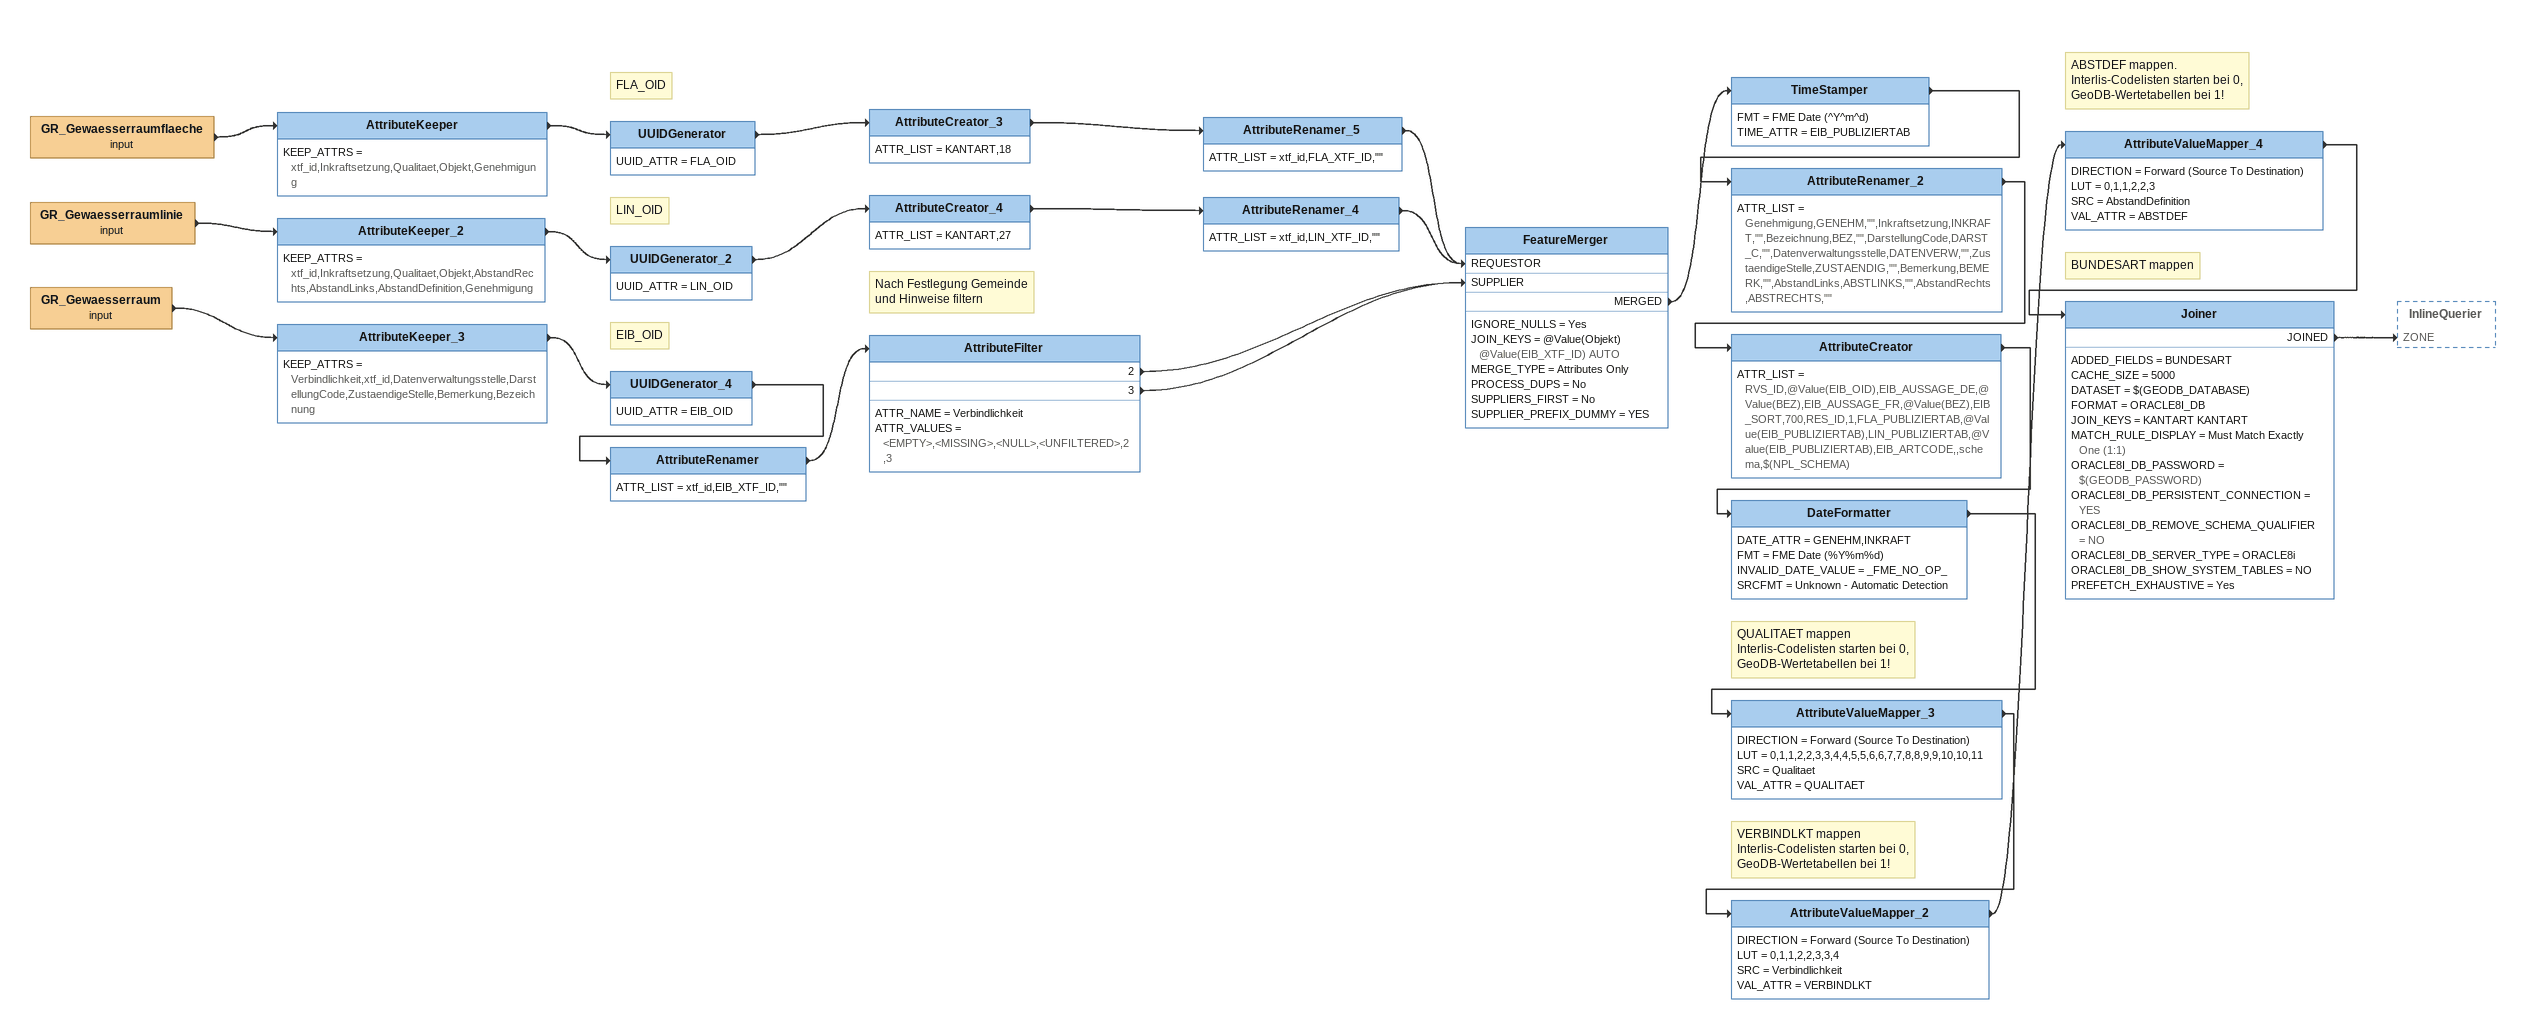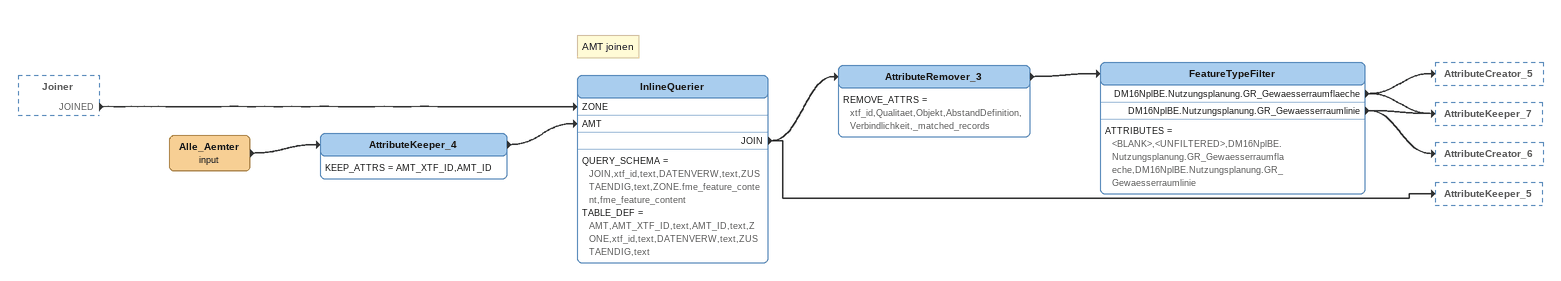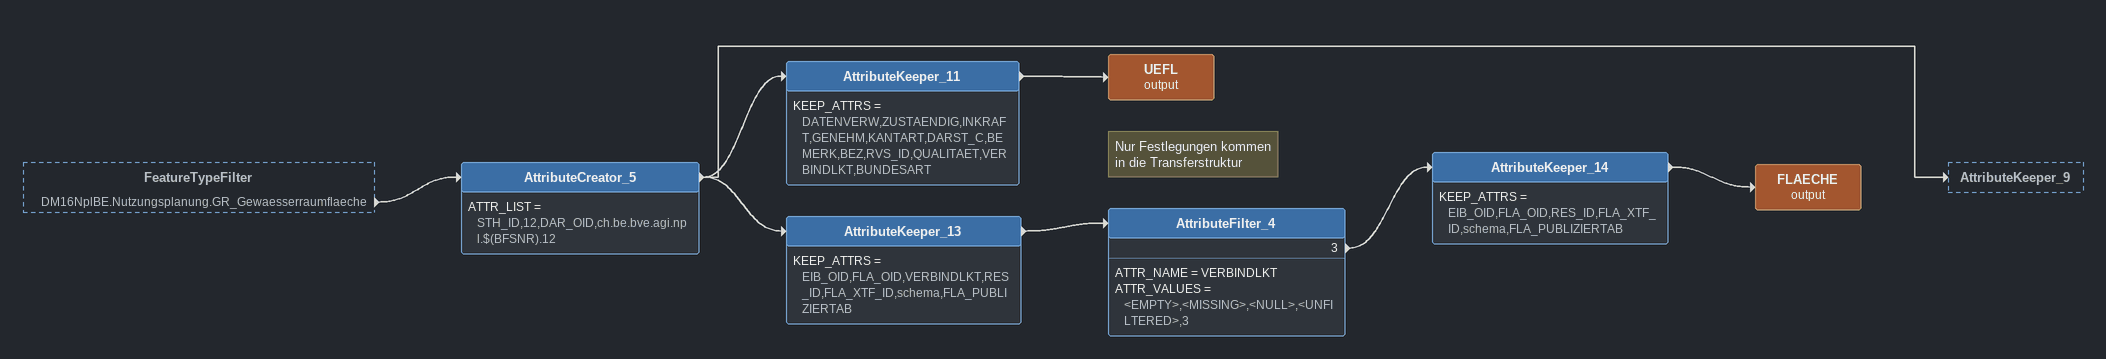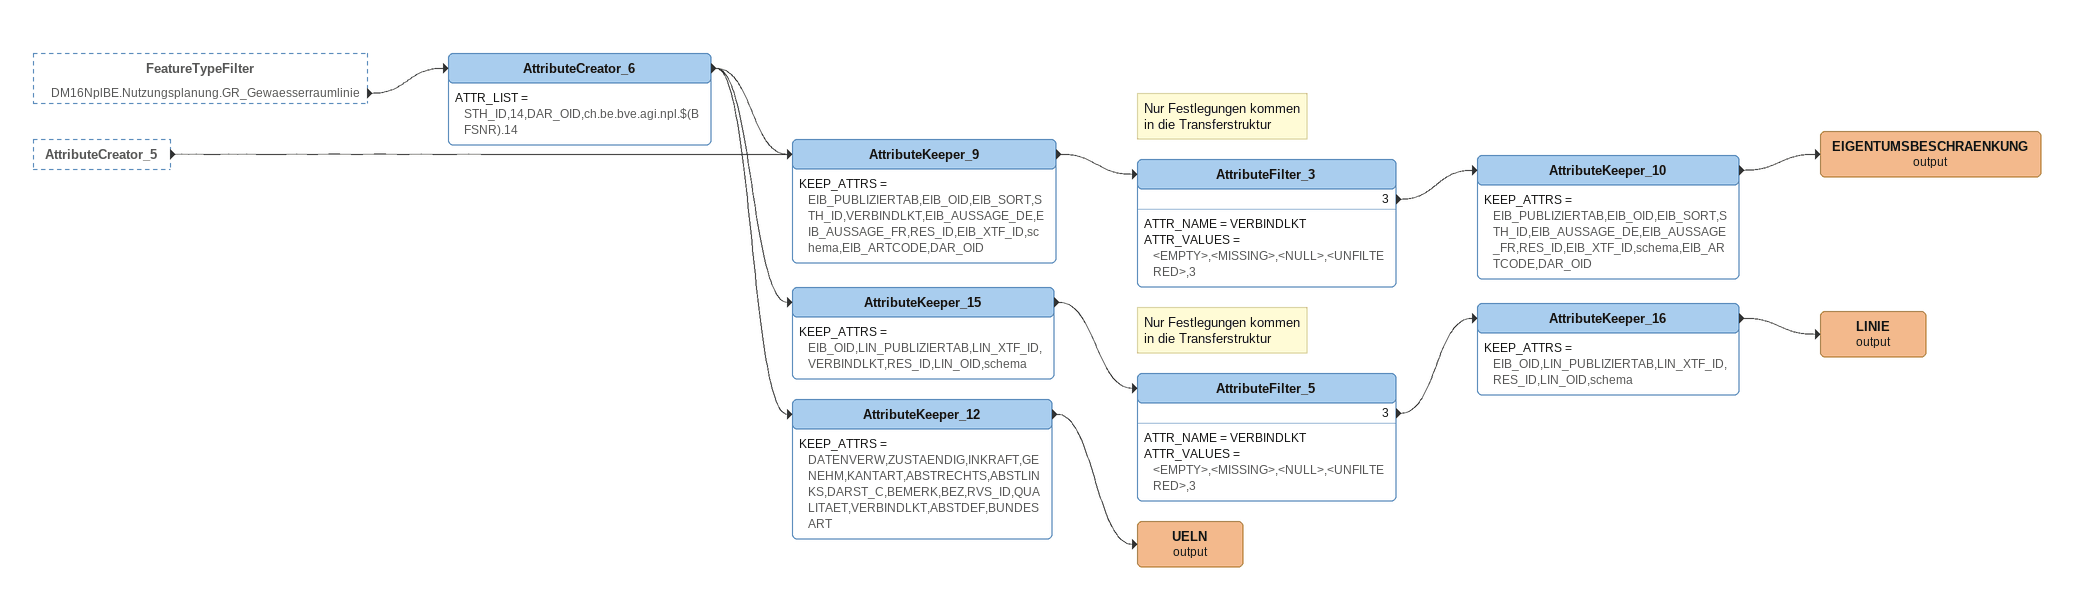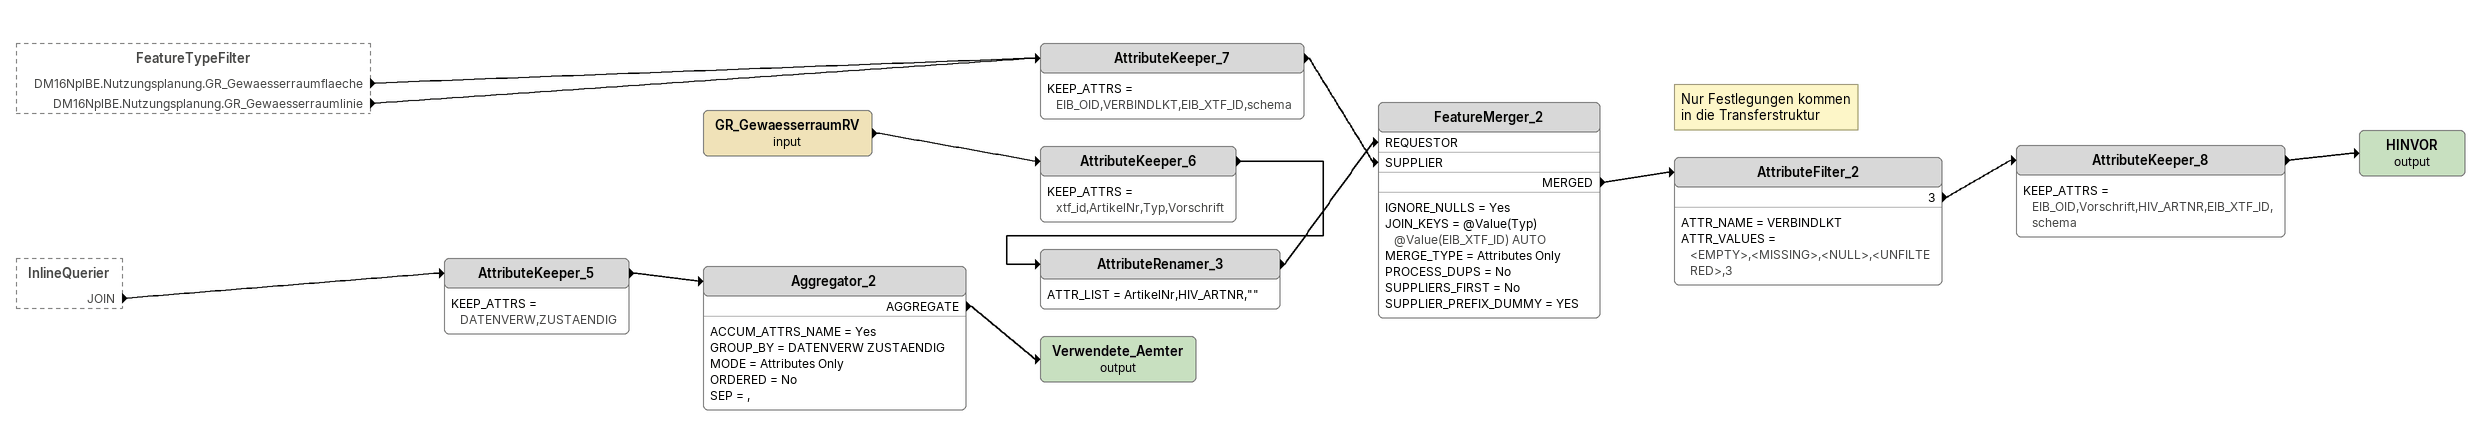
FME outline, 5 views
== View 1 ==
GR_Gewaesserraumflaeche (input)
    -> AttributeKeeper
AttributeKeeper
    KEEP_ATTRS = xtf_id,Inkraftsetzung,Qualitaet,Objekt,Genehmigung
    -> UUIDGenerator
Note: FLA_OID
UUIDGenerator
    UUID_ATTR = FLA_OID
    -> AttributeCreator_3
AttributeCreator_3
    ATTR_LIST = KANTART,18
    -> AttributeRenamer_5
AttributeRenamer_5
    ATTR_LIST = xtf_id,FLA_XTF_ID,""
    -> FeatureMerger [REQUESTOR]
GR_Gewaesserraumlinie (input)
    -> AttributeKeeper_2
AttributeKeeper_2
    KEEP_ATTRS = xtf_id,Inkraftsetzung,Qualitaet,Objekt,AbstandRechts,AbstandLinks,AbstandDefinition,Genehmigung
    -> UUIDGenerator_2
Note: LIN_OID
UUIDGenerator_2
    UUID_ATTR = LIN_OID
    -> AttributeCreator_4
AttributeCreator_4
    ATTR_LIST = KANTART,27
    -> AttributeRenamer_4
AttributeRenamer_4
    ATTR_LIST = xtf_id,LIN_XTF_ID,""
    -> FeatureMerger [REQUESTOR]
GR_Gewaesserraum (input)
    -> AttributeKeeper_3
AttributeKeeper_3
    KEEP_ATTRS = Verbindlichkeit,xtf_id,Datenverwaltungsstelle,DarstellungCode,ZustaendigeStelle,Bemerkung,Bezeichnung
    -> UUIDGenerator_4
Note: EIB_OID
UUIDGenerator_4
    UUID_ATTR = EIB_OID
    -> AttributeRenamer
AttributeRenamer
    ATTR_LIST = xtf_id,EIB_XTF_ID,""
    -> AttributeFilter
Note: Nach Festlegung Gemeinde / und Hinweise filtern
AttributeFilter
    ATTR_NAME = Verbindlichkeit
    ATTR_VALUES = <EMPTY>,<MISSING>,<NULL>,<UNFILTERED>,2,3
    2 -> FeatureMerger [SUPPLIER]
    3 -> FeatureMerger [SUPPLIER]
FeatureMerger
    IGNORE_NULLS = Yes
    JOIN_KEYS = @Value(Objekt) @Value(EIB_XTF_ID) AUTO
    MERGE_TYPE = Attributes Only
    PROCESS_DUPS = No
    SUPPLIERS_FIRST = No
    SUPPLIER_PREFIX_DUMMY = YES
    MERGED -> TimeStamper
TimeStamper
    FMT = FME Date (^Y^m^d)
    TIME_ATTR = EIB_PUBLIZIERTAB
    -> AttributeRenamer_2
AttributeRenamer_2
    ATTR_LIST = Genehmigung,GENEHM,"",Inkraftsetzung,INKRAFT,"",Bezeichnung,BEZ,"",DarstellungCode,DARST_C,"",Datenverwaltungsstelle,DATENVERW,"",ZustaendigeStelle,ZUSTAENDIG,"",Bemerkung,BEMERK,"",AbstandLinks,ABSTLINKS,"",AbstandRechts,ABSTRECHTS,""
    -> AttributeCreator
AttributeCreator
    ATTR_LIST = RVS_ID,@Value(EIB_OID),EIB_AUSSAGE_DE,@Value(BEZ),EIB_AUSSAGE_FR,@Value(BEZ),EIB_SORT,700,RES_ID,1,FLA_PUBLIZIERTAB,@Value(EIB_PUBLIZIERTAB),LIN_PUBLIZIERTAB,@Value(EIB_PUBLIZIERTAB),EIB_ARTCODE,,schema,$(NPL_SCHEMA)
    -> DateFormatter
DateFormatter
    DATE_ATTR = GENEHM,INKRAFT
    FMT = FME Date (%Y%m%d)
    INVALID_DATE_VALUE = _FME_NO_OP_
    SRCFMT = Unknown - Automatic Detection
    -> AttributeValueMapper_3
Note: QUALITAET mappen / Interlis-Codelisten starten bei 0, / GeoDB-Wertetabellen bei 1!
AttributeValueMapper_3
    DIRECTION = Forward (Source To Destination)
    LUT = 0,1,1,2,2,3,3,4,4,5,5,6,6,7,7,8,8,9,9,10,10,11
    SRC = Qualitaet
    VAL_ATTR = QUALITAET
    -> AttributeValueMapper_2
Note: VERBINDLKT mappen / Interlis-Codelisten starten bei 0, / GeoDB-Wertetabellen bei 1!
AttributeValueMapper_2
    DIRECTION = Forward (Source To Destination)
    LUT = 0,1,1,2,2,3,3,4
    SRC = Verbindlichkeit
    VAL_ATTR = VERBINDLKT
    -> AttributeValueMapper_4
Note: ABSTDEF mappen. / Interlis-Codelisten starten bei 0, / GeoDB-Wertetabellen bei 1!
AttributeValueMapper_4
    DIRECTION = Forward (Source To Destination)
    LUT = 0,1,1,2,2,3
    SRC = AbstandDefinition
    VAL_ATTR = ABSTDEF
    -> Joiner
Note: BUNDESART mappen
Joiner
    ADDED_FIELDS = BUNDESART
    CACHE_SIZE = 5000
    DATASET = $(GEODB_DATABASE)
    FORMAT = ORACLE8I_DB
    JOIN_KEYS = KANTART KANTART
    MATCH_RULE_DISPLAY = Must Match Exactly One (1:1)
    ORACLE8I_DB_PASSWORD = $(GEODB_PASSWORD)
    ORACLE8I_DB_PERSISTENT_CONNECTION = YES
    ORACLE8I_DB_REMOVE_SCHEMA_QUALIFIER = NO
    ORACLE8I_DB_SERVER_TYPE = ORACLE8i
    ORACLE8I_DB_SHOW_SYSTEM_TABLES = NO
    PREFETCH_EXHAUSTIVE = Yes
    JOINED -> InlineQuerier [ZONE]

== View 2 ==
Joiner [outside]
    JOINED -> InlineQuerier [ZONE]
Alle_Aemter (input)
    -> AttributeKeeper_4
AttributeKeeper_4
    KEEP_ATTRS = AMT_XTF_ID,AMT_ID
    -> InlineQuerier [AMT]
Note: AMT joinen
InlineQuerier
    QUERY_SCHEMA = JOIN,xtf_id,text,DATENVERW,text,ZUSTAENDIG,text,ZONE.fme_feature_content,fme_feature_content
    TABLE_DEF = AMT,AMT_XTF_ID,text,AMT_ID,text,ZONE,xtf_id,text,DATENVERW,text,ZUSTAENDIG,text
    JOIN -> AttributeKeeper_5
    JOIN -> AttributeRemover_3
AttributeRemover_3
    REMOVE_ATTRS = xtf_id,Qualitaet,Objekt,AbstandDefinition,Verbindlichkeit,_matched_records
    -> FeatureTypeFilter
FeatureTypeFilter
    ATTRIBUTES = <BLANK>,<UNFILTERED>,DM16NplBE.Nutzungsplanung.GR_Gewaesserraumflaeche,DM16NplBE.Nutzungsplanung.GR_Gewaesserraumlinie
    DM16NplBE.Nutzungsplanung.GR_Gewaesserraumflaeche -> AttributeCreator_5
    DM16NplBE.Nutzungsplanung.GR_Gewaesserraumflaeche -> AttributeKeeper_7
    DM16NplBE.Nutzungsplanung.GR_Gewaesserraumlinie -> AttributeCreator_6
    DM16NplBE.Nutzungsplanung.GR_Gewaesserraumlinie -> AttributeKeeper_7

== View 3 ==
FeatureTypeFilter [outside]
    DM16NplBE.Nutzungsplanung.GR_Gewaesserraumflaeche -> AttributeCreator_5
AttributeCreator_5
    ATTR_LIST = STH_ID,12,DAR_OID,ch.be.bve.agi.npl.$(BFSNR).12
    -> AttributeKeeper_9
    -> AttributeKeeper_11
    -> AttributeKeeper_13
AttributeKeeper_11
    KEEP_ATTRS = DATENVERW,ZUSTAENDIG,INKRAFT,GENEHM,KANTART,DARST_C,BEMERK,BEZ,RVS_ID,QUALITAET,VERBINDLKT,BUNDESART
    -> UEFL (output)
UEFL (output)
AttributeKeeper_13
    KEEP_ATTRS = EIB_OID,FLA_OID,VERBINDLKT,RES_ID,FLA_XTF_ID,schema,FLA_PUBLIZIERTAB
    -> AttributeFilter_4
Note: Nur Festlegungen kommen / in die Transferstruktur
AttributeFilter_4
    ATTR_NAME = VERBINDLKT
    ATTR_VALUES = <EMPTY>,<MISSING>,<NULL>,<UNFILTERED>,3
    3 -> AttributeKeeper_14
AttributeKeeper_14
    KEEP_ATTRS = EIB_OID,FLA_OID,RES_ID,FLA_XTF_ID,schema,FLA_PUBLIZIERTAB
    -> FLAECHE (output)
FLAECHE (output)

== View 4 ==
FeatureTypeFilter [outside]
    DM16NplBE.Nutzungsplanung.GR_Gewaesserraumlinie -> AttributeCreator_6
AttributeCreator_5 [outside]
    -> AttributeKeeper_9
AttributeCreator_6
    ATTR_LIST = STH_ID,14,DAR_OID,ch.be.bve.agi.npl.$(BFSNR).14
    -> AttributeKeeper_9
    -> AttributeKeeper_12
    -> AttributeKeeper_15
AttributeKeeper_9
    KEEP_ATTRS = EIB_PUBLIZIERTAB,EIB_OID,EIB_SORT,STH_ID,VERBINDLKT,EIB_AUSSAGE_DE,EIB_AUSSAGE_FR,RES_ID,EIB_XTF_ID,schema,EIB_ARTCODE,DAR_OID
    -> AttributeFilter_3
Note: Nur Festlegungen kommen / in die Transferstruktur
AttributeFilter_3
    ATTR_NAME = VERBINDLKT
    ATTR_VALUES = <EMPTY>,<MISSING>,<NULL>,<UNFILTERED>,3
    3 -> AttributeKeeper_10
AttributeKeeper_10
    KEEP_ATTRS = EIB_PUBLIZIERTAB,EIB_OID,EIB_SORT,STH_ID,EIB_AUSSAGE_DE,EIB_AUSSAGE_FR,RES_ID,EIB_XTF_ID,schema,EIB_ARTCODE,DAR_OID
    -> EIGENTUMSBESCHRAENKUNG (output)
EIGENTUMSBESCHRAENKUNG (output)
AttributeKeeper_15
    KEEP_ATTRS = EIB_OID,LIN_PUBLIZIERTAB,LIN_XTF_ID,VERBINDLKT,RES_ID,LIN_OID,schema
    -> AttributeFilter_5
Note: Nur Festlegungen kommen / in die Transferstruktur
AttributeFilter_5
    ATTR_NAME = VERBINDLKT
    ATTR_VALUES = <EMPTY>,<MISSING>,<NULL>,<UNFILTERED>,3
    3 -> AttributeKeeper_16
AttributeKeeper_16
    KEEP_ATTRS = EIB_OID,LIN_PUBLIZIERTAB,LIN_XTF_ID,RES_ID,LIN_OID,schema
    -> LINIE (output)
LINIE (output)
AttributeKeeper_12
    KEEP_ATTRS = DATENVERW,ZUSTAENDIG,INKRAFT,GENEHM,KANTART,ABSTRECHTS,ABSTLINKS,DARST_C,BEMERK,BEZ,RVS_ID,QUALITAET,VERBINDLKT,ABSTDEF,BUNDESART
    -> UELN (output)
UELN (output)

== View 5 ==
FeatureTypeFilter [outside]
    DM16NplBE.Nutzungsplanung.GR_Gewaesserraumflaeche -> AttributeKeeper_7
    DM16NplBE.Nutzungsplanung.GR_Gewaesserraumlinie -> AttributeKeeper_7
InlineQuerier [outside]
    JOIN -> AttributeKeeper_5
AttributeKeeper_7
    KEEP_ATTRS = EIB_OID,VERBINDLKT,EIB_XTF_ID,schema
    -> FeatureMerger_2 [SUPPLIER]
AttributeKeeper_5
    KEEP_ATTRS = DATENVERW,ZUSTAENDIG
    -> Aggregator_2
Aggregator_2
    ACCUM_ATTRS_NAME = Yes
    GROUP_BY = DATENVERW ZUSTAENDIG
    MODE = Attributes Only
    ORDERED = No
    SEP = ,
    AGGREGATE -> Verwendete_Aemter (output)
Verwendete_Aemter (output)
GR_GewaesserraumRV (input)
    -> AttributeKeeper_6
AttributeKeeper_6
    KEEP_ATTRS = xtf_id,ArtikelNr,Typ,Vorschrift
    -> AttributeRenamer_3
AttributeRenamer_3
    ATTR_LIST = ArtikelNr,HIV_ARTNR,""
    -> FeatureMerger_2 [REQUESTOR]
FeatureMerger_2
    IGNORE_NULLS = Yes
    JOIN_KEYS = @Value(Typ) @Value(EIB_XTF_ID) AUTO
    MERGE_TYPE = Attributes Only
    PROCESS_DUPS = No
    SUPPLIERS_FIRST = No
    SUPPLIER_PREFIX_DUMMY = YES
    MERGED -> AttributeFilter_2
Note: Nur Festlegungen kommen / in die Transferstruktur
AttributeFilter_2
    ATTR_NAME = VERBINDLKT
    ATTR_VALUES = <EMPTY>,<MISSING>,<NULL>,<UNFILTERED>,3
    3 -> AttributeKeeper_8
AttributeKeeper_8
    KEEP_ATTRS = EIB_OID,Vorschrift,HIV_ARTNR,EIB_XTF_ID,schema
    -> HINVOR (output)
HINVOR (output)
